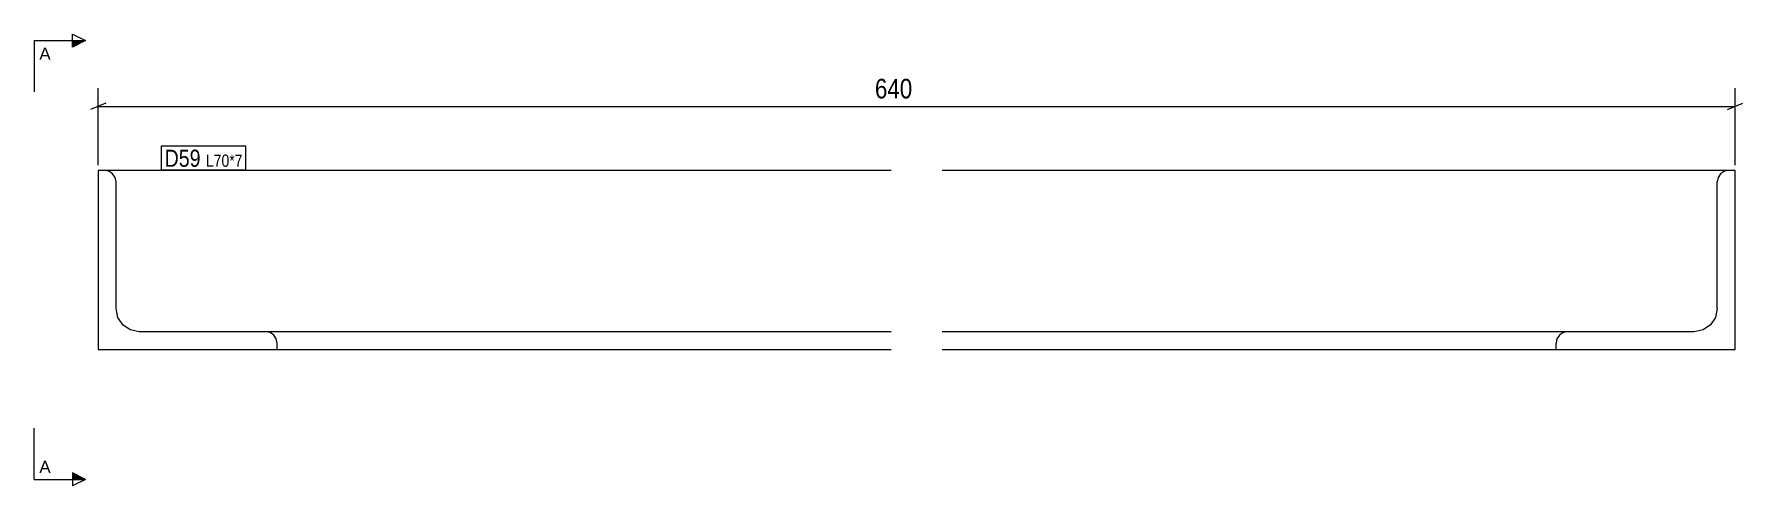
# Model space of a CAD drawing. Header units: millimetres. Extents: x 10 to 12838, y 4 to 182.
# Drawn here: x 12170 to 12838, y 6 to 182 of the extents above; entities that cross this region are included whole.
import ezdxf

# ---------------------------------------------------------------- set-up
doc = ezdxf.new("R2010")
doc.units = ezdxf.units.MM
for name, color, linetype in [('MÅLSÆTNING', 7, 'Continuous'), ('STÅL', 7, 'Continuous'), ('TEKST', 7, 'Continuous')]:
    doc.layers.add(name, color=color, linetype=linetype)
doc.styles.add('Arial', font='ARIAL.TTF', dxfattribs={"height": 0.2})
doc.styles.add('Arial Narrow', font='ARIALN.TTF', dxfattribs={"height": 0.2})

msp = doc.modelspace()

# ---------------------------------------------------------------- hatches: boundary and pattern name
at = {"layer": 'TEKST', "linetype": 'Continuous'}
for points in [[(12184.59, 177.32), (12184.59, 179.82), (12189.59, 179.82)], [(12184.59, 8.5), (12184.59, 11), (12189.59, 8.5)]]:
    msp.add_hatch(color=30, dxfattribs=at).paths.add_polyline_path(points)

# ---------------------------------------------------------------- linework, layer by layer
at = {"layer": 'MÅLSÆTNING', "color": 7, "linetype": 'Continuous'}
for p, q in [((12194.59, 131.16), (12194.59, 161.26)), ((12834.58, 131.16), (12834.58, 161.26)), ((12197.59, 155.36), (12191.59, 152.96)), ((12194.59, 154.16), (12834.58, 154.16)), ((12831.58, 152.96), (12837.58, 155.36))]:
    msp.add_line(p, q, dxfattribs=at)
at = {"layer": 'STÅL', "color": 2, "linetype": 'Continuous'}
for p, q in [((12194.59, 129.16), (12194.59, 59.16)), ((12504.59, 129.16), (12194.59, 129.16)), ((12198.81, 128.82), (12197.09, 129.16)), ((12200.27, 127.84), (12198.81, 128.82)), ((12201.24, 126.38), (12200.27, 127.84)), ((12832.08, 129.16), (12524.58, 129.16)), ((12828.9, 127.84), (12827.93, 126.38)), ((12830.36, 128.82), (12828.9, 127.84)), ((12832.08, 129.16), (12830.36, 128.82)), ((12834.58, 129.16), (12832.08, 129.16)), ((12834.58, 59.16), (12834.58, 129.16)), ((12201.59, 124.66), (12201.24, 126.38)), ((12201.59, 75.16), (12201.59, 124.66)), ((12827.93, 126.38), (12827.58, 124.66)), ((12827.58, 75.16), (12827.58, 124.66)), ((12202.27, 71.72), (12201.59, 75.16)), ((12827.58, 75.16), (12826.9, 71.72)), ((12204.22, 68.8), (12202.27, 71.72)), ((12207.14, 66.85), (12204.22, 68.8)), ((12210.59, 66.16), (12207.14, 66.85)), ((12822.03, 66.85), (12818.58, 66.16)), ((12824.95, 68.8), (12822.03, 66.85)), ((12826.9, 71.72), (12824.95, 68.8)), ((12504.59, 66.16), (12210.59, 66.16)), ((12261.81, 65.82), (12260.09, 66.16)), ((12263.27, 64.84), (12261.81, 65.82)), ((12264.24, 63.38), (12263.27, 64.84)), ((12264.59, 61.66), (12264.24, 63.38)), ((12264.59, 59.16), (12264.59, 61.66)), ((12769.08, 66.16), (12524.58, 66.16)), ((12764.93, 63.38), (12764.58, 61.66)), ((12764.58, 59.16), (12764.58, 61.66)), ((12765.9, 64.84), (12764.93, 63.38)), ((12767.36, 65.82), (12765.9, 64.84)), ((12769.08, 66.16), (12767.36, 65.82)), ((12818.58, 66.16), (12769.08, 66.16)), ((12194.59, 59.16), (12504.59, 59.16)), ((12524.58, 59.16), (12834.58, 59.16))]:
    msp.add_line(p, q, dxfattribs=at)
at = {"layer": 'TEKST', "color": 30, "linetype": 'Continuous'}
for p, q in [((12184.59, 177.32), (12184.59, 182.32)), ((12184.59, 182.32), (12189.59, 179.82)), ((12189.59, 179.82), (12184.59, 177.32)), ((12189.59, 8.5), (12184.59, 11)), ((12184.59, 11), (12184.59, 6)), ((12189.59, 8.5), (12184.59, 6))]:
    msp.add_line(p, q, dxfattribs=at)

# ---------------------------------------------------------------- wipeouts: each hides what was drawn before it
at = {"color": 0, "linetype": 'Continuous'}
for points in [[(12176.03, 172.32), (12176.03, 177.32), (12171.59, 177.32), (12171.59, 172.32)], [(12176.03, 11), (12176.03, 16), (12171.59, 16), (12171.59, 11)]]:
    msp.add_wipeout(points, dxfattribs=at).dxf.layer = 'TEKST'

# ---------------------------------------------------------------- next in the draw order: linework, layer by layer
at = {"layer": 'TEKST', "color": 30, "linetype": 'Continuous'}
for p, q in [((12169.59, 179.82), (12169.59, 159.82)), ((12169.59, 179.82), (12189.59, 179.82)), ((12169.59, 8.5), (12169.59, 28.5)), ((12169.59, 8.5), (12189.59, 8.5))]:
    msp.add_line(p, q, dxfattribs=at)

# ---------------------------------------------------------------- next in the draw order: texts
at = {"layer": 'TEKST', "color": 96, "linetype": 'Continuous', "style": 'Arial'}
for p in [(12171.59, 172.32), (12171.59, 11)]:
    msp.add_text('A', height=4.78, dxfattribs=at).set_placement(p)

# ---------------------------------------------------------------- next in the draw order: wipeouts: each hides what was drawn before it
at = {"color": 0}
for points, layer in [([(12532.5, 155.66), (12532.5, 166.86), (12496.67, 166.86), (12496.67, 155.66)], 'MÅLSÆTNING'), ([(12234.65, 130.56), (12234.65, 137.56), (12220.59, 137.56), (12220.59, 130.56)], 'TEKST')]:
    msp.add_wipeout(points, dxfattribs=at).dxf.layer = layer

# ---------------------------------------------------------------- next in the draw order: texts
at = {"layer": 'MÅLSÆTNING', "color": 3, "style": 'Arial Narrow'}
msp.add_text('640', height=7.635, dxfattribs=at).set_placement((12498.27, 157.26))

# ---------------------------------------------------------------- next in the draw order: wipeouts: each hides what was drawn before it
at = {"color": 0}
msp.add_wipeout([(12234.65, 130.56), (12234.65, 137.56), (12220.59, 137.56), (12220.59, 130.56)], dxfattribs=at).dxf.layer = 'TEKST'

# ---------------------------------------------------------------- next in the draw order: linework, layer by layer
at = {"layer": 'TEKST', "color": 7, "linetype": 'Continuous'}
msp.add_line((12219.39, 129.36), (12219.39, 138.76), dxfattribs=at)

# ---------------------------------------------------------------- next in the draw order: wipeouts: each hides what was drawn before it
at = {"color": 0}
msp.add_wipeout([(12251.07, 130.56), (12251.07, 135.56), (12236.75, 135.56), (12236.75, 130.56)], dxfattribs=at).dxf.layer = 'TEKST'

# ---------------------------------------------------------------- next in the draw order: wipeouts: each hides what was drawn before it
msp.add_wipeout([(12251.07, 130.56), (12251.07, 135.56), (12236.75, 135.56), (12236.75, 130.56)], dxfattribs=at).dxf.layer = 'TEKST'

# ---------------------------------------------------------------- next in the draw order: linework, layer by layer
at = {"layer": 'TEKST', "color": 7, "linetype": 'Continuous'}
for p, q in [((12219.39, 138.76), (12252.27, 138.76)), ((12252.27, 129.36), (12252.27, 138.76)), ((12219.39, 129.36), (12252.27, 129.36))]:
    msp.add_line(p, q, dxfattribs=at)

# ---------------------------------------------------------------- next in the draw order: texts
at = {"layer": 'TEKST', "color": 3, "style": 'Arial Narrow'}
for s, height, p in [('D59', 6.681, (12220.59, 130.56)), ('L70*7', 4.772, (12236.75, 130.56))]:
    msp.add_text(s, height=height, dxfattribs=at).set_placement(p)

doc.saveas('drawing.dxf')
